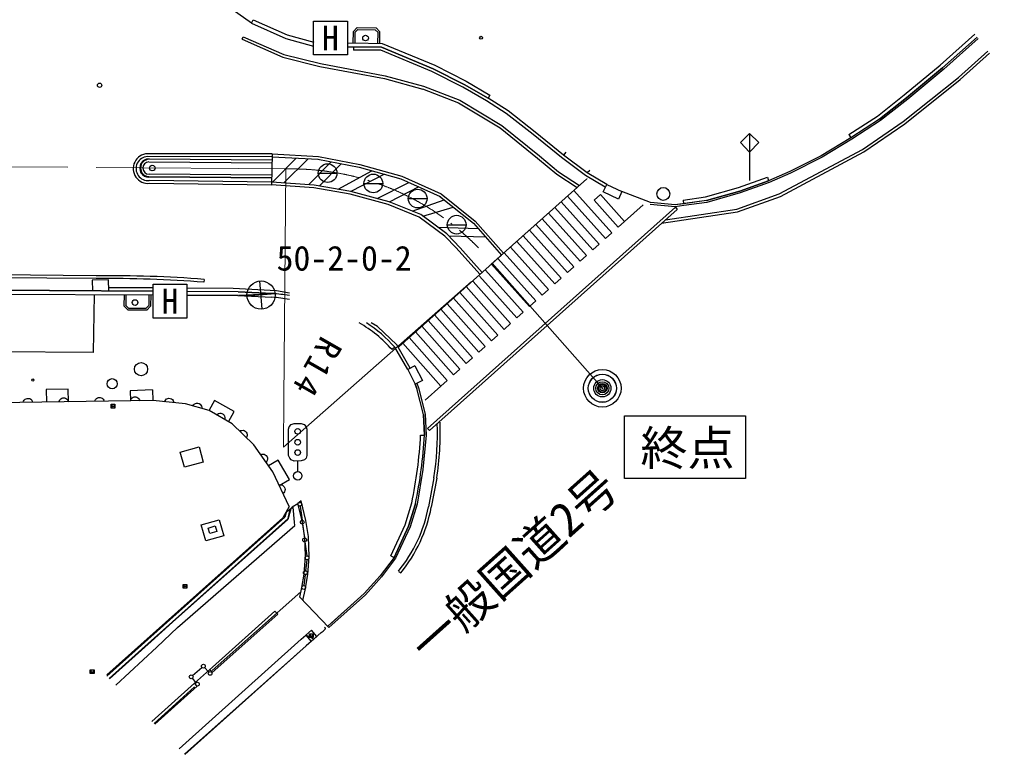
# Model space of a CAD drawing. Units: millimetres, scale not verified. Extents: x 40000 to 680000, y 20000 to 380000.
# Drawn here: x 235986 to 287577, y 249840 to 288926 of the extents above; entities that cross this region are included whole.
import ezdxf
from ezdxf.enums import TextEntityAlignment as Align

# ---------------------------------------------------------------- set-up
doc = ezdxf.new("R2010")
doc.units = ezdxf.units.MM
doc.header["$LTSCALE"] = 1000
doc.header["$PDMODE"] = 32
doc.header["$PDSIZE"] = 500
doc.linetypes.add('CHAIN', pattern=[18.5, 12, -1.5, 3.5, -1.5])
for name, color, linetype, lineweight in [('M-BGD', 7, 'Continuous', 25), ('M-BMK', 2, 'CHAIN', 13), ('M-BMK-SRVR', 3, 'Continuous', 25), ('M-STR-HTXT', 7, 'Continuous', 13), ('M-STR-STRC', 7, 'Continuous', 25)]:
    doc.layers.add(name, color=color, linetype=linetype, lineweight=lineweight)
doc.layers.add('M-BGD-HTXT', color=7, linetype='Continuous')
doc.layers.add('M-OTRS', color=6, linetype='Continuous')
doc.styles.add('ＭＳ ゴシック', font='')
doc.styles.get('ＭＳ ゴシック').set_extended_font_data('MS Gothic')

msp = doc.modelspace()

# ---------------------------------------------------------------- linework, layer by layer
at = {"layer": 'M-BGD'}
for p, q in [((248330, 288729), (246699, 289872)), ((248330, 288729), (248411, 288911)), ((248330, 288729), (250149, 287915)), ((248411, 288911), (250217, 288104)), ((251627, 288837), (253427, 288837)), ((251627, 287037), (251627, 288837)), ((253427, 288837), (253427, 287037)), ((253732, 288273), (253945, 288493)), ((253945, 288493), (254950, 288477)), ((254950, 288477), (255158, 288261)), ((247831, 287867), (247891, 288004)), ((247891, 288004), (250039, 287061)), ((250149, 287915), (251633, 287509)), ((250217, 288104), (251634, 287716)), ((253732, 288273), (253719, 287674)), ((253831, 288231), (253819, 287677)), ((253831, 288231), (253987, 288392)), ((253987, 288392), (254907, 288378)), ((254907, 288378), (255058, 288222)), ((255046, 287649), (255058, 288222)), ((255146, 287647), (255158, 288261)), ((284944, 286497), (286788, 288144)), ((285074, 286346), (286911, 287985)), ((286911, 287985), (285074, 286346)), ((286969, 287910), (285135, 286273)), ((247831, 287867), (249990, 286919)), ((253425, 287663), (253809, 287677)), ((255236, 287445), (253432, 287441)), ((255236, 287445), (253748, 287442)), ((253748, 287442), (253748, 287282)), ((253809, 287677), (255278, 287644)), ((255236, 287445), (257987, 286306)), ((257987, 286306), (255236, 287445)), ((255278, 287644), (258070, 286487)), ((249990, 286919), (251960, 286429)), ((250039, 287061), (251992, 286575)), ((253427, 287037), (251627, 287037)), ((255204, 287285), (253748, 287282)), ((257920, 286160), (255204, 287285)), ((285918, 285843), (287485, 287245)), ((286015, 285728), (287577, 287126)), ((251960, 286429), (255403, 285783)), ((251992, 286575), (255437, 285929)), ((258070, 286487), (259742, 285640)), ((283038, 284913), (284944, 286497)), ((283165, 284759), (285074, 286346)), ((285074, 286346), (283165, 284759)), ((255437, 285929), (257477, 285370)), ((259565, 285327), (257920, 286160)), ((257987, 286306), (259642, 285468)), ((259642, 285468), (257987, 286306)), ((282977, 283500), (285918, 285843)), ((285135, 286273), (283224, 284685)), ((255403, 285783), (257437, 285225)), ((257477, 285370), (259407, 284630)), ((260824, 284593), (259565, 285327)), ((259642, 285468), (260904, 284731)), ((260904, 284731), (259642, 285468)), ((259742, 285640), (261005, 284903)), ((283066, 283379), (286015, 285728)), ((257423, 285230), (259340, 284495)), ((261005, 284903), (260904, 284731)), ((281612, 283786), (283038, 284913)), ((259340, 284495), (261555, 283162)), ((259407, 284630), (261641, 283285)), ((261877, 283932), (260824, 284593)), ((261969, 284063), (260904, 284731)), ((261969, 284063), (260904, 284731)), ((281728, 283623), (283165, 284759)), ((283165, 284759), (281728, 283623)), ((283224, 284685), (281784, 283546)), ((263311, 282804), (261877, 283932)), ((263410, 282930), (261969, 284063)), ((263410, 282930), (261969, 284063)), ((280097, 282803), (281612, 283786)), ((261641, 283285), (263635, 281664)), ((281728, 283623), (280206, 282636)), ((281728, 283623), (280206, 282636)), ((281784, 283546), (280255, 282554)), ((280817, 282014), (282977, 283500)), ((280895, 281886), (283066, 283379)), ((261555, 283162), (263539, 281549)), ((264814, 281580), (263311, 282804)), ((264915, 281704), (263410, 282930)), ((264915, 281704), (263410, 282930)), ((274816, 282867), (274335, 282380)), ((275298, 282380), (274816, 282867)), ((274816, 282867), (274816, 280367)), ((280097, 282803), (280206, 282636)), ((274335, 282380), (274816, 281867)), ((274816, 281867), (275298, 282380)), ((280206, 282636), (278625, 281679)), ((280255, 282554), (278671, 281596)), ((249435, 281774), (242789, 281783)), ((249435, 281774), (249397, 280128)), ((265034, 281864), (264915, 281704)), ((266186, 280761), (264915, 281704)), ((266186, 280761), (264915, 281704)), ((276391, 279656), (280817, 282014)), ((276452, 279518), (280895, 281886)), ((249426, 281624), (242796, 281633)), ((242870, 281350), (249424, 281302)), ((242878, 281515), (249428, 281465)), ((249427, 281437), (242878, 281487)), ((263539, 281549), (264557, 280696)), ((263635, 281664), (264646, 280818)), ((266097, 280628), (264814, 281580)), ((278625, 281679), (276947, 280836)), ((278625, 281679), (276947, 280836)), ((278671, 281596), (276984, 280749)), ((249409, 280643), (242880, 280692)), ((251879, 280754), (252874, 280754)), ((264557, 280696), (265653, 279995)), ((264646, 280818), (265769, 280099)), ((266323, 280900), (266186, 280761)), ((267219, 280147), (266186, 280761)), ((267219, 280147), (266186, 280761)), ((276947, 280836), (275826, 280348)), ((276947, 280836), (275826, 280348)), ((276984, 280749), (275861, 280260)), ((242850, 280536), (242662, 280584)), ((242876, 280571), (249406, 280519)), ((249405, 280477), (242876, 280531)), ((249408, 280277), (242893, 280362)), ((242910, 280213), (249397, 280128)), ((249344, 280647), (249332, 280643)), ((254310, 280204), (255305, 280203)), ((261052, 275888), (266161, 280449)), ((267137, 280010), (266097, 280628)), ((266161, 280449), (266169, 280440)), ((267033, 279750), (267219, 280147)), ((267219, 280147), (268023, 279771)), ((274228, 279987), (275759, 280536)), ((275826, 280348), (274289, 279797)), ((274289, 279797), (275826, 280348)), ((275826, 280348), (274289, 279797)), ((275861, 280260), (274318, 279706)), ((275759, 280536), (275826, 280348)), ((265474, 279835), (267491, 277575)), ((267837, 279374), (267033, 279750)), ((268023, 279771), (267837, 279374)), ((269546, 279183), (268023, 279771)), ((269546, 279183), (268023, 279771)), ((272476, 279488), (274228, 279987)), ((274289, 279797), (272515, 279291)), ((272515, 279291), (274289, 279797)), ((274289, 279797), (272515, 279291)), ((274318, 279706), (272534, 279198)), ((274130, 278844), (276391, 279656)), ((256667, 279399), (257662, 279399)), ((266817, 276972), (264799, 279233)), ((265137, 279534), (267154, 277274)), ((266879, 279612), (266543, 279313)), ((266543, 279313), (267826, 277876)), ((266879, 279612), (268162, 278176)), ((270859, 279062), (269546, 279183)), ((270859, 279062), (269546, 279183)), ((272515, 279291), (270859, 279062)), ((271300, 279123), (270859, 279062)), ((271278, 279322), (272476, 279488)), ((271278, 279322), (271300, 279123)), ((272515, 279291), (271300, 279123)), ((272534, 279198), (271313, 279029)), ((274167, 278698), (276452, 279518)), ((257691, 267182), (270867, 278940)), ((257791, 267070), (270967, 278828)), ((266144, 276369), (264125, 278631)), ((264462, 278932), (266480, 276671)), ((268162, 278176), (269162, 279071)), ((270861, 278966), (269525, 279089)), ((270134, 278085), (274167, 278698)), ((270339, 278268), (274130, 278844)), ((271313, 279029), (270861, 278966)), ((270867, 278940), (270967, 278828)), ((263787, 278330), (265807, 276067)), ((267826, 277876), (268162, 278176)), ((258739, 278013), (259734, 278013)), ((263113, 277728), (265133, 275464)), ((265470, 275766), (263450, 278029)), ((267154, 277274), (267491, 277575)), ((262438, 277125), (264459, 274861)), ((264796, 275163), (262775, 277426)), ((264122, 274560), (262101, 276824)), ((266817, 276972), (266480, 276671)), ((256162, 271523), (261619, 276394)), ((263449, 273956), (261426, 276222)), ((261763, 276523), (263786, 274258)), ((265807, 276067), (266144, 276369)), ((240075, 275145), (164953, 275751)), ((240073, 275295), (164954, 275901)), ((262775, 273353), (260776, 275593)), ((261089, 275921), (263112, 273655)), ((265133, 275464), (265470, 275766)), ((240729, 275072), (239861, 275065)), ((239861, 275065), (239865, 274495)), ((240734, 274490), (240729, 275072)), ((245810, 275103), (245798, 274953)), ((262101, 272750), (260108, 274983)), ((260455, 275273), (262438, 273052)), ((264459, 274861), (264796, 275163)), ((243101, 274475), (220315, 274611)), ((223305, 274594), (243108, 274475)), ((243107, 274649), (240729, 274663)), ((243095, 274846), (244895, 274846)), ((243095, 273046), (243095, 274846)), ((244895, 274846), (244895, 273046)), ((247361, 274624), (244895, 274631)), ((249662, 274491), (247361, 274624)), ((250341, 274371), (249662, 274491)), ((259740, 274717), (261764, 272448)), ((263786, 274258), (264122, 274560)), ((220316, 274411), (243094, 274276)), ((239960, 274301), (239916, 271212)), ((241549, 274285), (241546, 273704)), ((241649, 274284), (241646, 273742)), ((242867, 274277), (242863, 273720)), ((242967, 274276), (242963, 273680)), ((247614, 274449), (244895, 274465)), ((247604, 274249), (244895, 274240)), ((247604, 274249), (249415, 274161)), ((249437, 274360), (247614, 274449)), ((247614, 274449), (249437, 274360)), ((249644, 274332), (247642, 274247)), ((249582, 274328), (248087, 274215)), ((259065, 274114), (261091, 271845)), ((261428, 272147), (259402, 274415)), ((263449, 273956), (263112, 273655)), ((241763, 273459), (241532, 273704)), ((241806, 273560), (241633, 273742)), ((242758, 273463), (241763, 273459)), ((242715, 273563), (241806, 273560)), ((242865, 273720), (242715, 273563)), ((242965, 273680), (242758, 273463)), ((258391, 273512), (260417, 271242)), ((260754, 271544), (258728, 273813)), ((244895, 273046), (243095, 273046)), ((260080, 270940), (258053, 273211)), ((262438, 273052), (262775, 273353)), ((255022, 272593), (254690, 272798)), ((256057, 271620), (255022, 272593)), ((259406, 270337), (257379, 272609)), ((257716, 272910), (259743, 270639)), ((261764, 272448), (262101, 272750)), ((258733, 269734), (256704, 272007)), ((257041, 272308), (259070, 270036)), ((261091, 271845), (261428, 272147)), ((255951, 271502), (255801, 271369)), ((256636, 270315), (255951, 271502)), ((256770, 270385), (256057, 271620)), ((256169, 271514), (256162, 271523)), ((256367, 271706), (258396, 269432)), ((260417, 271242), (260754, 271544)), ((239916, 271212), (227527, 271291)), ((259743, 270639), (260080, 270940)), ((257019, 270513), (256636, 270315)), ((257019, 270513), (257420, 269737)), ((256636, 270315), (257036, 269539)), ((259070, 270036), (259406, 270337)), ((257420, 269737), (257036, 269539)), ((257121, 269306), (257036, 269539)), ((257036, 269539), (257121, 269306)), ((257117, 269580), (257207, 269332)), ((257207, 269332), (257556, 267942)), ((258396, 269432), (257561, 268685)), ((258396, 269432), (258733, 269734)), ((238584, 269270), (237410, 269247)), ((237410, 269247), (237424, 268584)), ((238240, 268786), (238298, 268804)), ((238298, 268804), (238376, 268805)), ((238376, 268805), (238435, 268788)), ((238598, 268599), (238584, 269270)), ((240085, 268780), (240139, 268811)), ((240139, 268811), (240198, 268829)), ((240198, 268829), (240275, 268830)), ((240275, 268830), (240334, 268813)), ((240334, 268813), (240390, 268784)), ((243057, 269237), (241868, 269184)), ((241868, 269184), (241892, 268642)), ((241937, 268749), (241984, 268805)), ((241984, 268805), (242039, 268836)), ((242039, 268836), (242097, 268854)), ((242097, 268854), (242175, 268855)), ((242175, 268855), (242234, 268838)), ((242234, 268838), (242289, 268809)), ((242289, 268809), (242338, 268755)), ((243057, 269237), (243083, 268658)), ((257467, 267929), (257121, 269306)), ((243088, 268658), (227893, 268459)), ((236190, 268568), (236210, 268625)), ((236210, 268625), (236239, 268674)), ((236239, 268674), (236286, 268730)), ((236286, 268730), (236340, 268761)), ((236340, 268761), (236399, 268779)), ((236399, 268779), (236476, 268780)), ((236476, 268780), (236535, 268763)), ((236535, 268763), (236591, 268734)), ((236591, 268734), (236640, 268680)), ((236640, 268680), (236671, 268631)), ((236671, 268631), (236690, 268574)), ((238090, 268593), (238109, 268650)), ((238109, 268650), (238138, 268699)), ((238138, 268699), (238185, 268755)), ((238185, 268755), (238240, 268786)), ((238435, 268788), (238490, 268759)), ((238490, 268759), (238540, 268705)), ((238540, 268705), (238570, 268656)), ((238570, 268656), (238590, 268599)), ((239989, 268617), (240008, 268675)), ((240008, 268675), (240038, 268724)), ((240038, 268724), (240085, 268780)), ((240390, 268784), (240439, 268730)), ((240439, 268730), (240470, 268681)), ((240470, 268681), (240489, 268624)), ((240858, 268265), (240858, 268465)), ((240858, 268465), (241058, 268465)), ((240896, 268427), (240896, 268302)), ((240896, 268365), (241021, 268365)), ((241021, 268427), (241021, 268302)), ((241058, 268465), (241058, 268265)), ((241889, 268642), (241908, 268700)), ((241908, 268700), (241937, 268749)), ((242338, 268755), (242369, 268706)), ((242369, 268706), (242389, 268649)), ((244816, 268488), (243088, 268658)), ((243703, 268598), (243729, 268653)), ((243729, 268653), (243764, 268698)), ((243764, 268698), (243816, 268749)), ((243816, 268749), (243874, 268773)), ((243874, 268773), (243934, 268785)), ((243934, 268785), (244011, 268777)), ((244011, 268777), (244068, 268754)), ((244068, 268754), (244120, 268719)), ((244120, 268719), (244163, 268659)), ((244163, 268659), (244188, 268608)), ((244188, 268608), (244201, 268549)), ((246074, 268132), (244816, 268488)), ((245204, 268378), (245239, 268428)), ((245239, 268428), (245282, 268467)), ((245282, 268467), (245342, 268507)), ((245342, 268507), (245403, 268521)), ((245403, 268521), (245465, 268522)), ((245465, 268522), (245539, 268500)), ((245539, 268500), (245591, 268468)), ((245591, 268468), (245636, 268424)), ((245636, 268424), (245668, 268358)), ((245668, 268358), (245683, 268302)), ((245683, 268302), (245686, 268242)), ((246358, 268661), (246071, 268143)), ((247401, 268084), (246358, 268661)), ((241058, 268265), (240858, 268265)), ((247297, 267418), (246074, 268132)), ((246470, 267901), (246516, 267941)), ((246516, 267941), (246566, 267968)), ((246566, 267968), (246635, 267991)), ((246635, 267991), (246698, 267989)), ((246698, 267989), (246757, 267975)), ((246757, 267975), (246824, 267936)), ((246824, 267936), (246866, 267891)), ((246866, 267891), (246898, 267837)), ((246898, 267837), (246913, 267765)), ((246913, 267765), (246914, 267708)), ((247097, 267535), (247401, 268084)), ((257519, 266820), (257467, 267929)), ((257467, 267929), (257519, 266820)), ((257556, 267942), (257609, 266818)), ((268154, 264521), (268154, 267845)), ((268154, 267845), (274600, 267845)), ((274600, 267845), (274600, 264521)), ((246914, 267708), (246901, 267649)), ((248456, 266307), (247297, 267418)), ((250297, 267136), (250334, 267263)), ((250334, 267263), (250432, 267383)), ((250432, 267383), (250597, 267436)), ((250597, 267436), (250972, 267436)), ((250972, 267436), (251137, 267384)), ((251137, 267384), (251227, 267271)), ((251227, 267271), (251272, 267136)), ((247696, 267035), (247750, 267063)), ((247750, 267063), (247805, 267078)), ((247805, 267078), (247878, 267084)), ((247878, 267084), (247938, 267068)), ((247938, 267068), (247993, 267040)), ((247993, 267040), (248049, 266986)), ((248049, 266986), (248079, 266933)), ((248083, 266744), (248057, 266689)), ((248079, 266933), (248098, 266873)), ((248095, 266800), (248083, 266744)), ((248098, 266873), (248095, 266800)), ((250298, 265748), (250297, 267136)), ((251272, 267136), (251273, 265749)), ((257319, 266830), (257519, 266820)), ((257609, 266818), (257447, 265001)), ((257691, 267182), (257791, 267070)), ((249469, 264868), (248456, 266307)), ((244542, 265923), (245542, 266198)), ((244765, 265112), (244542, 265923)), ((245542, 266198), (245765, 265387)), ((248818, 265792), (248877, 265809)), ((248877, 265809), (248934, 265812)), ((248934, 265812), (249006, 265805)), ((249006, 265805), (249062, 265777)), ((249062, 265777), (249111, 265739)), ((249111, 265739), (249155, 265676)), ((250358, 265598), (250298, 265748)), ((251273, 265749), (251228, 265606)), ((245765, 265387), (244765, 265112)), ((249142, 265431), (249106, 265383)), ((249165, 265484), (249142, 265431)), ((249155, 265676), (249175, 265618)), ((249182, 265556), (249165, 265484)), ((249175, 265618), (249182, 265556)), ((249749, 265497), (249240, 265200)), ((250354, 264464), (249749, 265497)), ((250441, 265508), (250358, 265598)), ((250598, 265448), (250441, 265508)), ((250973, 265449), (250598, 265448)), ((250786, 264886), (250786, 265448)), ((251146, 265516), (250973, 265449)), ((251228, 265606), (251146, 265516)), ((250324, 263029), (249469, 264868)), ((257447, 265001), (257130, 263151)), ((249791, 264175), (249852, 264181)), ((249806, 264143), (250354, 264464)), ((249852, 264181), (249908, 264174)), ((249908, 264174), (249978, 264155)), ((249978, 264155), (250029, 264117)), ((258028, 264557), (257742, 263017)), ((258176, 264533), (257889, 262990)), ((274600, 264521), (268154, 264521)), ((250046, 263763), (250002, 263722)), ((250029, 264117), (250069, 264072)), ((250078, 263811), (250046, 263763)), ((250069, 264072), (250102, 264001)), ((250107, 263878), (250078, 263811)), ((250102, 264001), (250111, 263941)), ((250111, 263941), (250107, 263878)), ((250792, 263180), (250489, 262994)), ((250962, 263327), (250797, 263188)), ((251026, 262290), (250797, 263188)), ((251209, 262283), (250962, 263327)), ((256491, 262058), (256852, 263230)), ((256678, 261987), (257043, 263171)), ((257043, 263171), (256678, 261987)), ((257130, 263151), (256762, 261954)), ((250322, 263030), (249990, 262431)), ((250172, 262719), (250099, 262470)), ((250489, 262994), (250172, 262719)), ((250420, 262909), (250266, 262345)), ((250271, 262398), (250372, 262809)), ((250372, 262809), (250312, 262841)), ((250541, 262998), (250420, 262909)), ((250621, 262198), (250541, 262998)), ((250912, 263050), (251013, 262299)), ((249990, 262431), (240626, 254074)), ((250099, 262470), (243984, 257005)), ((244123, 256895), (250271, 262398)), ((250266, 262345), (244134, 256884)), ((245651, 262049), (246616, 262322)), ((246616, 262322), (246856, 261474)), ((250631, 262023), (250621, 262198)), ((251155, 261374), (251026, 262290)), ((251040, 262101), (251141, 261349)), ((251354, 261430), (251209, 262283)), ((244400, 256592), (250631, 262023)), ((245892, 261201), (245651, 262049)), ((246024, 261886), (246401, 261994)), ((246107, 261594), (246024, 261886)), ((246484, 261702), (246107, 261594)), ((246401, 261994), (246484, 261702)), ((255728, 260411), (256491, 262058)), ((255910, 260327), (256678, 261987)), ((256678, 261987), (255910, 260327)), ((256762, 261954), (255987, 260281)), ((246856, 261474), (245892, 261201)), ((251198, 260382), (251155, 261374)), ((251167, 261151), (251268, 260399)), ((251391, 260360), (251354, 261430)), ((251126, 259434), (251198, 260382)), ((251270, 260201), (251204, 259611)), ((251327, 259422), (251391, 260360)), ((251327, 259422), (251391, 260360)), ((255910, 260327), (255169, 259342)), ((255910, 260327), (255169, 259342)), ((255987, 260281), (255239, 259285)), ((255728, 260411), (255910, 260327)), ((256136, 259578), (256262, 259496)), ((250999, 258727), (251126, 259434)), ((251182, 259413), (251115, 258823)), ((251178, 258584), (251327, 259422)), ((251178, 258584), (251327, 259422)), ((255169, 259342), (254323, 258396)), ((255169, 259342), (254323, 258396)), ((255239, 259285), (254387, 258332)), ((244690, 258686), (244690, 258886)), ((244690, 258886), (244890, 258886)), ((244890, 258686), (244690, 258686)), ((244728, 258848), (244727, 258723)), ((244728, 258786), (244853, 258786)), ((244852, 258848), (244853, 258723)), ((244890, 258886), (244890, 258686)), ((246233, 254315), (250951, 258500)), ((250891, 258216), (250999, 258727)), ((251063, 258037), (251178, 258584)), ((251063, 258037), (251178, 258584)), ((252440, 256598), (250891, 258216)), ((254323, 258396), (252378, 256663)), ((254387, 258332), (252440, 256598)), ((254323, 258396), (252503, 256774)), ((249573, 257458), (246251, 254482)), ((249736, 257304), (249573, 257458)), ((240626, 254016), (243984, 257005)), ((246240, 254211), (249736, 257304)), ((244134, 256884), (242997, 255858)), ((243002, 255898), (244123, 256895)), ((243296, 255546), (244400, 256592)), ((251523, 256452), (251216, 256195)), ((251805, 256116), (251523, 256452)), ((252209, 256473), (252135, 256407)), ((252221, 256486), (252209, 256473)), ((252218, 256615), (252228, 256600)), ((252231, 256501), (252221, 256486)), ((252228, 256600), (252238, 256580)), ((252239, 256520), (252231, 256501)), ((252238, 256580), (252243, 256558)), ((252243, 256541), (252239, 256520)), ((252243, 256558), (252243, 256541)), ((240750, 253892), (243002, 255898)), ((250973, 255980), (244483, 250146)), ((244768, 249859), (252041, 256324)), ((250973, 255980), (251225, 256184)), ((251216, 256195), (251498, 255859)), ((251646, 255973), (251225, 256184)), ((251646, 255973), (251243, 255623)), ((251412, 256061), (251412, 256261)), ((251412, 256261), (251612, 256261)), ((251612, 256061), (251412, 256061)), ((251450, 256224), (251450, 256099)), ((251450, 256161), (251575, 256161)), ((251498, 255859), (251805, 256116)), ((251575, 256224), (251575, 256099)), ((251612, 256261), (251612, 256061)), ((252041, 256324), (252135, 256407)), ((242997, 255858), (240769, 253872)), ((241106, 253534), (243296, 255546)), ((244787, 249840), (251243, 255623)), ((239755, 254148), (239755, 254348)), ((239755, 254348), (239955, 254348)), ((239955, 254348), (239955, 254148)), ((245194, 254040), (245694, 254476)), ((246251, 254482), (245305, 253639)), ((245837, 254468), (246058, 254228)), ((246109, 254351), (246240, 254211)), ((239955, 254148), (239755, 254148)), ((239792, 254311), (239792, 254186)), ((239792, 254248), (239917, 254248)), ((239917, 254311), (239917, 254186)), ((245384, 253661), (245183, 253898)), ((243031, 251603), (245124, 253481)), ((243148, 251485), (245305, 253445)), ((245443, 253479), (243184, 251449)), ((245124, 253481), (245305, 253639)), ((245305, 253639), (245443, 253479))]:
    msp.add_line(p, q, dxfattribs=at)
for centre, radius in [((254391, 287934), 150), ((260535, 287953), 75), ((240251, 285424), 115), ((243051, 281024), 150), ((252376, 280753), 498), ((254807, 280203), 498), ((257164, 279399), 498), ((270227, 279647), 345), ((259236, 278013), 498), ((242136, 273874), 150), ((242455, 270328), 350), ((240919, 269556), 270), ((236699, 269753), 60), ((250785, 267023), 150), ((250785, 266446), 150), ((250785, 265898), 150), ((250786, 264661), 225), ((250899, 263149), 99.5), ((251026, 262200), 99.5), ((251154, 261250), 99.5), ((251281, 260300), 99.5), ((251193, 259512), 99.5), ((251104, 258724), 99.5), ((245769, 254541), 99.5), ((245119, 253975), 99.5), ((246125, 254154), 99.5), ((245449, 253584), 99.5)]:
    msp.add_circle(centre, radius, dxfattribs=at)
for centre, radius, start, end in [((242825, 280996), 788, 92.6119, 276.1418), ((242825, 280996), 638, 92.6119, 276.1418), ((242876, 281023), 492, 89.8488, 270.0176), ((242885, 281029), 458, 90.7946, 268.8518), ((242878, 281021), 329, 91.4883, 270.3263), ((240808, 211354), 63945, 85.51328, 90.65851), ((240808, 211354), 63795, 85.51328, 90.65851), ((248146, 260869), 13352, 80.5398, 84.536), ((248146, 260869), 13552, 80.6807, 84.536), ((250368, 266513), 7287, 41.7869, 59.5948), ((250368, 266513), 7487, 41.7869, 57.0798), ((243536, 266891), 14679, 350.8481, 2.1523), ((243536, 266891), 14829, 350.8481, 2.4066), ((234560, 267959), 22787, 347.9777, 357.1588), ((234560, 267959), 22987, 347.9777, 357.1588), ((250205, 264443), 7670, 320.7539, 349.2878), ((250205, 264443), 7820, 320.7539, 349.2878)]:
    msp.add_arc(centre, radius, start, end, dxfattribs=at)
at = {"layer": 'M-BMK'}
for p, q in [((166065, 281631), (250150, 280973)), ((261131, 275959), (266984, 269315))]:
    msp.add_line(p, q, dxfattribs=at)
for start, end in [(75.0331, 91.3299), (72.6565, 72.9961), (54.3227, 70.6195), (51.946, 52.2856), (44.1676, 49.909)]:
    msp.add_arc((250471, 267144), 13833, start, end, dxfattribs=at)
at = {"layer": 'M-BMK-SRVR'}
msp.add_line((248891, 273523), (248778, 275019), dxfattribs=at)
for centre, radius in [((248835, 274271), 750), ((266984, 269315), 1000), ((266984, 269315), 750), ((266984, 269315), 746), ((266984, 269315), 458), ((266984, 269315), 458), ((266984, 269315), 350), ((266984, 269315), 214), ((266984, 269315), 199), ((266984, 269315), 122), ((266984, 269315), 22.5)]:
    msp.add_circle(centre, radius, dxfattribs=at)
at = {"layer": 'M-OTRS'}
msp.add_point((266984, 269315), dxfattribs=at)
at = {"layer": 'M-STR-HTXT'}
for p, q in [((250054, 268738), (250150, 280973)), ((250034, 266183), (260023, 274983)), ((250034, 266183), (250054, 268738))]:
    msp.add_line(p, q, dxfattribs=at)
at = {"layer": 'M-STR-STRC'}
for p, q in [((249435, 281774), (251888, 281640)), ((249426, 281624), (251880, 281490)), ((249450, 280274), (250709, 281554)), ((250051, 280233), (251334, 281520)), ((251377, 280141), (252558, 281357)), ((251860, 281493), (254061, 281064)), ((251888, 281640), (254095, 281210)), ((253092, 281253), (251942, 280072)), ((254095, 281210), (256313, 280588)), ((252932, 279898), (254733, 280876)), ((255393, 280691), (253615, 279785)), ((254061, 281064), (256262, 280447)), ((251662, 280121), (249408, 280277)), ((255008, 279401), (256694, 280254)), ((256262, 280447), (258358, 279512)), ((256313, 280588), (258419, 279649)), ((251644, 279972), (249397, 280128)), ((253578, 279632), (251644, 279972)), ((253611, 279779), (251662, 280121)), ((255594, 279087), (253578, 279632)), ((255642, 279229), (253611, 279779)), ((257217, 280021), (255650, 279215)), ((258419, 279649), (260228, 278200)), ((257324, 278548), (255642, 279229)), ((256870, 278732), (258581, 279328)), ((258326, 279532), (260124, 278091)), ((257250, 278416), (255594, 279087)), ((257437, 278464), (259050, 278952)), ((258615, 277408), (257250, 278416)), ((258714, 277521), (257324, 278548)), ((260124, 278091), (261619, 276394)), ((260228, 278200), (261731, 276494)), ((260382, 277798), (258260, 277856)), ((259219, 276782), (258615, 277408)), ((259428, 276782), (258714, 277521)), ((260776, 277351), (258830, 277401)), ((259219, 276782), (260476, 275374)), ((259428, 276782), (260591, 275476))]:
    msp.add_line(p, q, dxfattribs=at)

# ---------------------------------------------------------------- texts
at = {"layer": 'M-BGD', "style": 'ＭＳ ゴシック'}
for p in [(252527, 287937), (243995, 273946)]:
    msp.add_text('H', height=1320, dxfattribs=at).set_placement(p, align=Align.MIDDLE_CENTER)
for s, height, p in [('50-2-0-2', 1320, (249662, 275175)), ('終点', 1833, (269013, 264673))]:
    msp.add_text(s, height=height, dxfattribs=at).set_placement(p, align=Align.BOTTOM_LEFT)
at = {"layer": 'M-BGD-HTXT', "style": 'ＭＳ ゴシック'}
msp.add_text('一般国道2号', height=1833, rotation=41.8, dxfattribs=at).set_placement((258105, 254221), align=Align.BOTTOM_LEFT)
at = {"layer": 'M-STR-HTXT', "insert": (252060, 272172), "char_height": 1320, "attachment_point": 7, "rotation": 240.3, "style": 'ＭＳ ゴシック'}
msp.add_mtext('\\T1.28;R14', dxfattribs=at)

doc.saveas('drawing.dxf')
